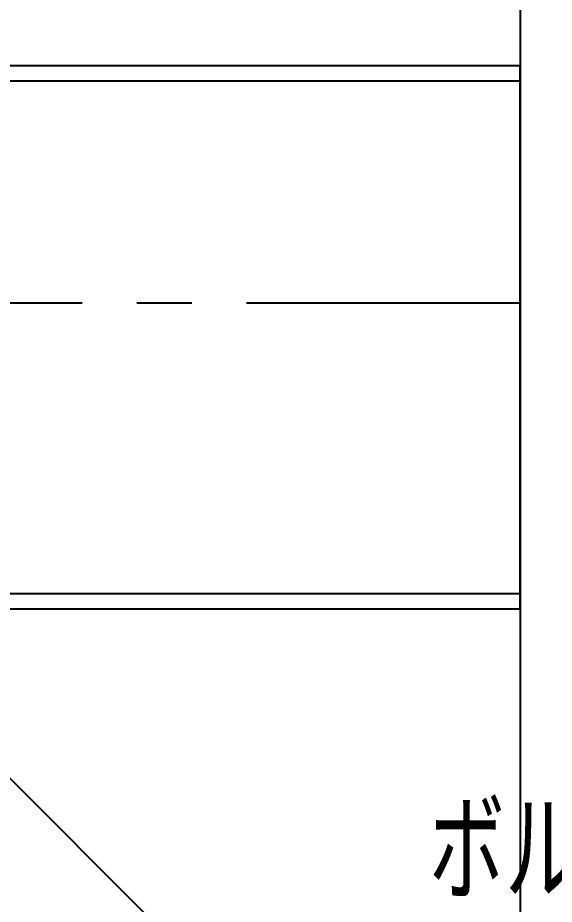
# Model space of a CAD drawing. Extents: x -668440 to 1010955, y -1678500 to 210463.
# Drawn here: x -481875 to -476975, y -899567 to -891473 of the extents above; entities that cross this region are included whole.
import ezdxf
from ezdxf.enums import TextEntityAlignment as Align

# ---------------------------------------------------------------- set-up
doc = ezdxf.new("R2010")
doc.units = 0
doc.header["$MEASUREMENT"] = 0
doc.linetypes.add('CENTER', pattern=[2, 1.25, -0.25, 0.25, -0.25])
doc.layers.get('0').update_dxf_attribs({"color": 3, "linetype": 'CONTINUOUS'})
doc.layers.add('00_ADDL', color=253, linetype='CONTINUOUS', plot=False)
for name, color, linetype in [('100', 5, 'CENTER'), ('_1-B_TXT1', 3, 'CONTINUOUS'), ('BEAM_H-496x199x9x14x13', 7, 'CONTINUOUS')]:
    doc.layers.add(name, color=color, linetype=linetype)
doc.styles.add('S030', font='simplex.shx', dxfattribs={"width": 0.8, "bigfont": 'extfont2.shx'})

# ---------------------------------------------------------------- blocks, each defined once
blk = doc.blocks.new('剛接合部C1Y')
at = {"layer": '00_ADDL'}
blk.add_line((-216598.46888, -393132.59222), (-214798.46888, -394932.59222), dxfattribs=at)
blk.add_lwpolyline([(-216598.46888, -394932.59222), (-216598.46888, -393132.59222), (-214798.46888, -393132.59222), (-214798.46888, -394932.59222)], close=True, dxfattribs=at)
at = {"layer": '100', "linetype": 'CENTER', "ltscale": 200}
blk.add_line((-212798.46888, -394032.59222), (-218598.46888, -394032.59222), dxfattribs=at)
at = {"layer": 'BEAM_H-496x199x9x14x13'}
for p, q in [((-215528.46888, -393815.59222), (-214798.46888, -393815.59222)), ((-214798.46888, -394311.59222), (-214798.46888, -393815.59222)), ((-215528.46888, -393829.59222), (-214798.46888, -393829.59222)), ((-215528.46888, -394297.59222), (-214798.46888, -394297.59222)), ((-215528.46888, -394311.59222), (-214798.46888, -394311.59222))]:
    blk.add_line(p, q, dxfattribs=at)
at = {"layer": '_1-B_TXT1', "color": 3, "style": 'S030', "width": 0.7}
blk.add_text('ボルト締結用切欠', height=90, dxfattribs=at).set_placement((-214881.90428, -394532.9985), align=Align.MIDDLE_LEFT)

msp = doc.modelspace()

# ---------------------------------------------------------------- block references
at = {"xscale": 10, "yscale": 10, "zscale": 10}
msp.add_blockref('剛接合部C1Y', (1670698.6842, 3046247.35843, 5600), dxfattribs=at)

doc.saveas('drawing.dxf')
